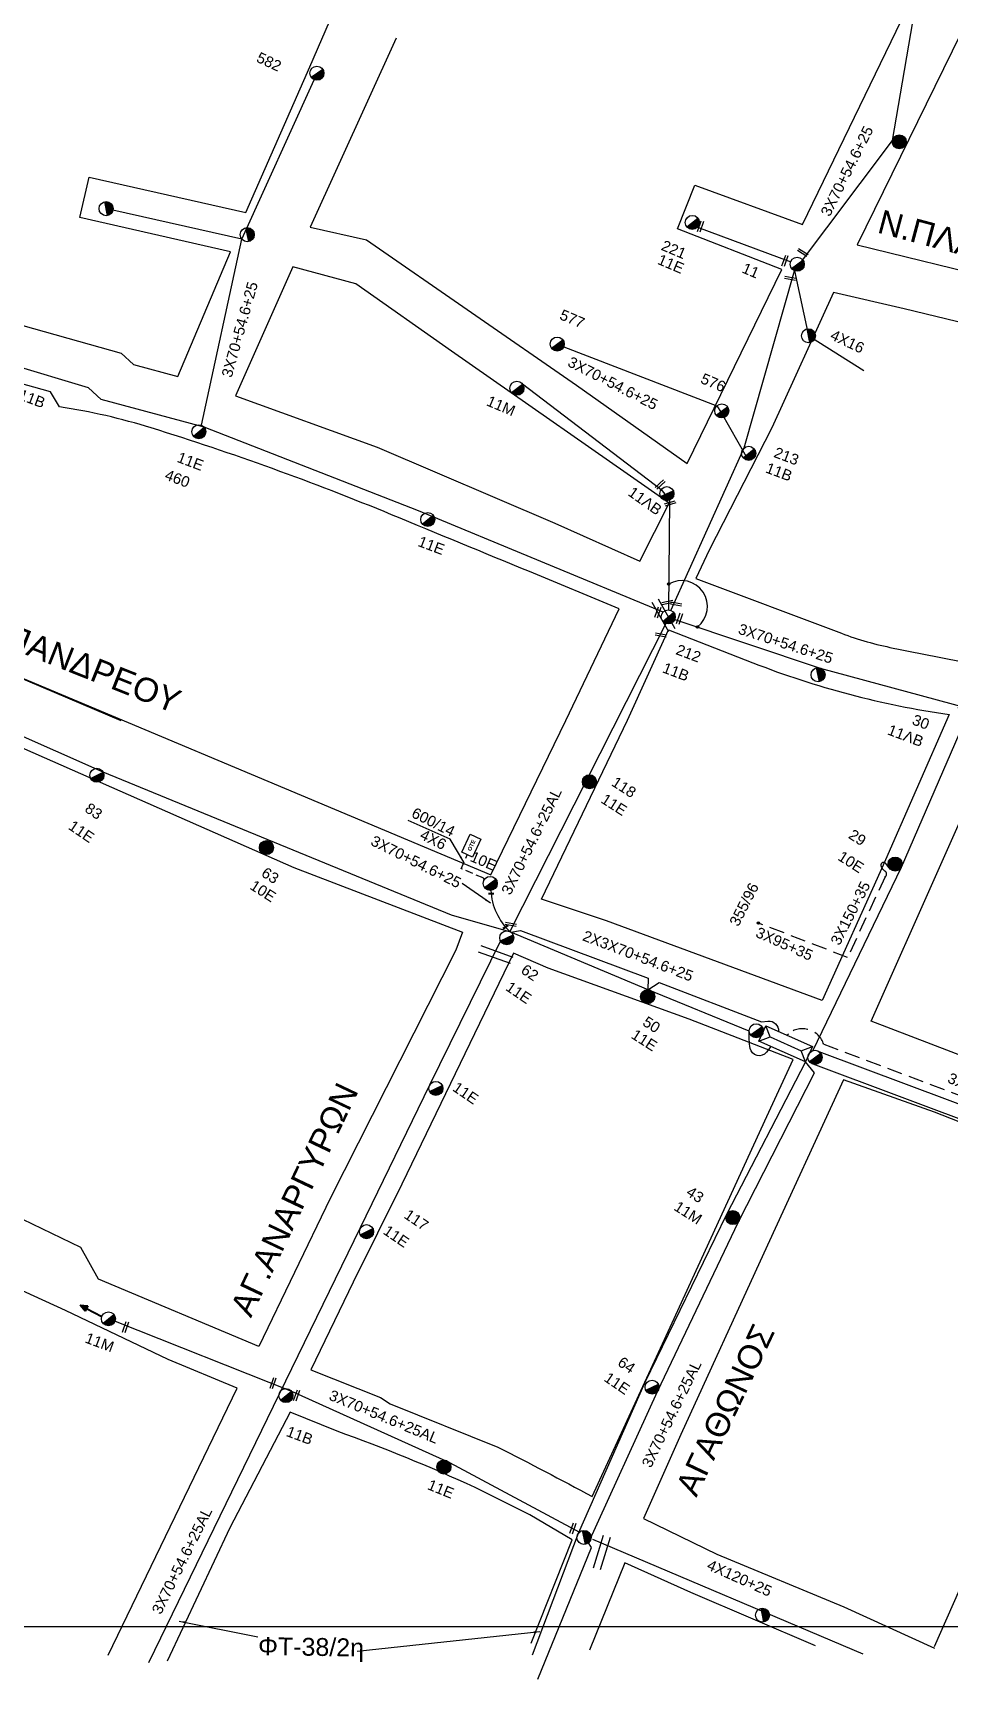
# Model space of a CAD drawing. Header units: millimetres. Extents: x 408 to 3042, y 742 to 1820.
# Drawn here: x 1846.3 to 2000.1, y 778 to 1054.2 of the extents above; entities that cross this region are included whole.
import ezdxf

# ---------------------------------------------------------------- set-up
doc = ezdxf.new("R2010")
doc.units = ezdxf.units.MM
doc.linetypes.add('DASHED', pattern=[19.05, 12.7, -6.35])
for name, color, linetype in [('Pillar OTE', 7, 'Continuous'), ('Άγνωστα', 7, 'Continuous'), ('Γυμνά εναέρια ΧΤ και ΦΟΠ (3Φ)   4x50+16AL', 7, 'Continuous'), ('Εναέρια παροχή ΧΤ 4x16', 7, 'SYN_LINE'), ('Επίτονοι', 7, 'Continuous'), ('Επιγραφές - Σχήματα', 7, 'Continuous'), ('Καλώδια ΧΤ   3x150+70AL', 7, 'DASHED'), ('Μηχανική τομή', 7, 'Continuous'), ('Στύλος Ξύλινος', 7, 'Continuous'), ('Στύλος Ξύλινος @ 1', 7, 'Continuous'), ('Στύλος ΦΜ', 7, 'Continuous'), ('Στύλος ΦΜ @ 1', 7, 'Continuous'), ('Συνδέσεις', 7, 'Continuous'), ('Συνεστραμμένα ΧΤ   3x70+54.6+25 AL', 7, 'SYN_LINE'), ('Τομή', 7, 'Continuous'), ('Υποσταθμός εναέριος 2 στύλων', 7, 'Continuous'), ('Υποσταθμός πόλεως', 7, 'Continuous'), ('Υπόβαθρο ΔΕΗ', 7, 'Continuous'), ('Υπόγεια καλώδια Παροχών ΧΤ   4x6', 7, 'DASHED')]:
    doc.layers.add(name, color=color, linetype=linetype)
doc.styles.add('arial', font='arial.ttf')
doc.styles.get("Standard").update_dxf_attribs({"font": 'arial.ttf'})
doc.linetypes.add('SYN_LINE', pattern='A,0.5,-0.0001,["/\\/\\/\\/",Standard,S=0.1,R=0,X=0,Y=-0.05],-0.25', length=0.7501)
doc.dimstyles.new('ISO-25', dxfattribs={"dimtxt": 2.5, "dimasz": 2.5, "dimexe": 1.25, "dimexo": 0.625, "dimtad": 1, "dimtxsty": 'Standard', "dimcen": 2.5, "dimadec": 0, "dimazin": 0, "dimtfac": 1, "dimtmove": 0, "dimatfit": 3, "dimfxl": 1, "dimarcsym": 0})

# ---------------------------------------------------------------- blocks, each defined once
blk = doc.blocks.new('ΤΟΜΗ')
at = {"layer": 'Τομή', "ltscale": 40}
for p, q in [((-5.68, 0), (5.68, 0)), ((5.68, -2.33), (-5.68, -2.33))]:
    blk.add_line(p, q, dxfattribs=at)
blk = doc.blocks.new('ΜΗΧΑΝΙΚΗ ΤΟΜΗ')
at = {"layer": 'Μηχανική τομή', "ltscale": 40}
for p, q in [((-1.89, 0.78), (1.89, 0.78)), ((1.89, 0), (-1.89, 0))]:
    blk.add_line(p, q, dxfattribs=at)
blk = doc.blocks.new('ΥΠΑΡΧΩΝ ΤΣΙΜΕΝΤΕΝΙΟΣ ΣΤΥΛΟΣ')
at = {"layer": 'Στύλος ΦΜ'}
blk.add_hatch(color=7, dxfattribs=at).paths.add_polyline_path([(-1.29, -2.28, 0.574793), (2.62, 0, 0.268822), (1.3, 2.27)])
at = {"layer": 'Στύλος ΦΜ', "color": 7}
blk.add_line((-1.29, -2.28), (1.3, 2.27), dxfattribs=at)
blk.add_circle((0, 0), 2.62, dxfattribs=at)
at = {"layer": 'Στύλος ΦΜ', "flags": 4}
for tag, p in [('ΤΥΠΟΣ', (-4.91, 3.03)), ('ΑΡΙΘΜΟΣ', (-4.68, 8.05))]:
    blk.add_attdef(tag, p, '', height=4, dxfattribs=at)
blk = doc.blocks.new('ΥΠΑΡΧΩΝ ΞΥΛΙΝΟΣ ΣΤΥΛΟΣ')
at = {"layer": 'Στύλος Ξύλινος'}
h = blk.add_hatch(color=7, dxfattribs=at)
h.paths.add_polyline_path([(-2.62, 0, 0.270008), (-1.29, -2.28), (1.3, 2.27, 0.576266)])
h.paths.add_polyline_path([(-1.29, -2.28, 0.574793), (2.62, 0, 0.268822), (1.3, 2.27)])
at = {"layer": 'Στύλος Ξύλινος', "color": 7}
blk.add_line((-1.29, -2.28), (1.3, 2.27), dxfattribs=at)
blk.add_circle((0, 0), 2.62, dxfattribs=at)
at = {"layer": 'Στύλος Ξύλινος', "flags": 4}
for tag, p in [('ΑΡΙΘΜΟΣ', (-4.91, 8.6)), ('ΤΥΠΟΣ', (-4.85, 3.39))]:
    blk.add_attdef(tag, p, '', height=4, dxfattribs=at)
blk = doc.blocks.new('ΥΠΟΣΤΑΘΜΟΣ ΕΝΑΕΡΙΟΣ ΕΠΙ 2 ΣΤΥΛΩΝ')
at = {"layer": 'Υποσταθμός εναέριος 2 στύλων', "linetype": 'Continuous'}
for points in [[(-11.97, -2.11, 0.574793), (-8.45, -0.07, 0.268822), (-9.64, 1.98)], [(9.68, -2.15, 0.574793), (13.19, -0.1, 0.268822), (12.01, 1.95)]]:
    blk.add_hatch(color=256, dxfattribs=at).paths.add_polyline_path(points)
for p, q in [((-11.97, -2.11), (-9.64, 1.98)), ((9.68, -2.15), (12.01, 1.95))]:
    blk.add_line(p, q, dxfattribs=at)
for centre in [(-10.81, -0.07), (10.84, -0.1)]:
    blk.add_circle(centre, 2.36, dxfattribs=at)
at = {"layer": 'Υποσταθμός πόλεως', "linetype": 'Continuous', "ltscale": 40}
blk.add_lwpolyline([(-8.57, 2.82), (8.57, 2.82), (8.57, -2.82), (-8.57, -2.82)], close=True, dxfattribs=at)
for points in [[(-5.75, 0), (-8.57, 2.82)], [(-8.57, -2.82), (-5.75, 0)], [(-5.75, 0), (5.75, 0)], [(5.75, 0), (8.57, 2.82)], [(8.57, -2.82), (5.75, 0)]]:
    blk.add_lwpolyline(points, dxfattribs=at)
at = {"layer": 'Υποσταθμός εναέριος 2 στύλων', "ltscale": 40, "flags": 1}
for tag, p in [('ΜΕΤΑΣΧΗΜΑΤΙΣΜΟΣ', (14.09, 2.51)), ('ΙΣΧΥΣ', (14.07, -0.28)), ('ΑΡΙΘΜΟΣ', (14.19, -3))]:
    blk.add_attdef(tag, p, '', height=1.8, dxfattribs=at)
blk = doc.blocks.new('ΕΠΙΤΟΝΟΣ')
at = {"layer": 'Επίτονοι', "lineweight": 40, "ltscale": 40}
blk.add_hatch(color=256, dxfattribs=at).paths.add_polyline_path([(-1.13, 6.47), (0, 9.1), (1.13, 6.47)])
for p, q in [((-1.13, 6.47), (0, 9.1)), ((1.13, 6.47), (-1.13, 6.47)), ((-1.13, 6.47), (0, 6.47)), ((0, 9.1), (1.13, 6.47)), ((0, 6.47), (0, 0))]:
    blk.add_line(p, q, dxfattribs=at)
blk = doc.blocks.new('_ΣΥΝΔΕΣΗ')
at = {"layer": 'Συνδέσεις', "linetype": 'SYN_LINE', "ltscale": 40}
blk.add_hatch(color=256, dxfattribs=at).paths.add_polyline_path([(0.5, -0.01, 1), (-0.5, -0.01, 1)])
at = {"layer": 'Συνδέσεις'}
blk.add_circle((0, -0.01), 0.5, dxfattribs=at)
blk = doc.blocks.new('PILLAR ΟΤΕ')
at = {"layer": 'Pillar OTE', "ltscale": 40}
blk.add_lwpolyline([(-3.31, 2.02), (3.39, 2.02), (3.39, -1.99), (-3.31, -1.99)], close=True, dxfattribs=at)
at = {"layer": 'Pillar OTE', "insert": (-1.81, 0.71), "char_height": 1.3575, "width": 109.961, "attachment_point": 1}
blk.add_mtext('{\\fArial|b1|i0|c161|p34;OTE}', dxfattribs=at)

msp = doc.modelspace()

# ---------------------------------------------------------------- linework, layer by layer
at = {"layer": 'Άγνωστα', "color": 85}
msp.add_lwpolyline([(1977.2, 883.43), (1992.08, 914.23), (2003.24, 939.87)], dxfattribs=at)
at = {"layer": 'Άγνωστα', "color": 85, "linetype": 'DASHED', "ltscale": 0.2}
msp.add_lwpolyline([(1989.97, 914.19), (1989.44, 914.85, 0.840722), (1988.65, 914.4, 0.170249), (1989.34, 913.54, -0.554515), (1989.34, 912.62), (1983.04, 899.07)], format="xyb", dxfattribs=at)
msp.add_lwpolyline([(1983.04, 899.07), (1968.07, 904.84)], dxfattribs=at)
at = {"layer": 'Γυμνά εναέρια ΧΤ και ΦΟΠ (3Φ)   4x50+16AL', "color": 2, "ltscale": 40}
msp.add_lwpolyline([(1926.5, 903.33), (1916.59, 906.14), (1858.11, 930.15), (1858.11, 930.15), (1858.11, 930.15), (1819.32, 947.34)], dxfattribs=at)
at = {"layer": 'Επιγραφές - Σχήματα'}
msp.add_lwpolyline([(433.97, 786.81), (2929.97, 786.81), (2929.97, 1802.72), (433.97, 1802.72)], close=True, dxfattribs=at)
at = {"layer": 'Επιγραφές - Σχήματα', "linetype": 'Continuous', "ltscale": 20}
msp.add_arc((1955.17, 957.94), 4.35, 308.0214, 119.9475, dxfattribs=at)
at = {"layer": 'Καλώδια ΧΤ   3x150+70AL', "color": 27, "ltscale": 0.2}
msp.add_lwpolyline([(1972.83, 886.05), (1973.1, 886.27, -0.529252), (1979.03, 884.5), (2010.49, 872.71), (2032.64, 863.76), (2032.7, 862.17)], format="xyb", dxfattribs=at)
at = {"layer": 'Συνεστραμμένα ΧΤ   3x70+54.6+25 AL', "color": 154, "ltscale": 20}
msp.add_line((1887.62, 825.79), (1865.7, 780.76), dxfattribs=at)
at = {"layer": 'Συνεστραμμένα ΧΤ   3x70+54.6+25 AL', "color": 85, "linetype": 'SYN_LINE', "ltscale": 20}
for points in [[(1953.36, 957.3), (1965.68, 984.54), (1974.13, 1014.28), (1990.57, 1036.14), (1994.98, 1061.97)], [(1957.87, 1021.61), (1973.49, 1015.77)], [(1935.4, 1001.52), (1961.11, 991.61), (1961.82, 990.52)], [(1928.48, 995.28), (1951.77, 977.59), (1953.15, 975.78), (1952.96, 957.38)], [(1954.05, 955.78), (1978.46, 947.61), (2002.85, 940.98)]]:
    msp.add_lwpolyline(points, dxfattribs=at)
at = {"layer": 'Συνεστραμμένα ΧΤ   3x70+54.6+25 AL', "color": 1, "linetype": 'SYN_LINE', "ltscale": 20}
for points in [[(1874.58, 988.37), (1881.4, 1019.55), (1893.49, 1046.33)], [(1881.4, 1019.55), (1859.74, 1024.43)], [(1952.08, 957), (1911.02, 974), (1875.07, 988.02), (1857.78, 992.7), (1855.65, 994.64), (1842.59, 998.53)]]:
    msp.add_lwpolyline(points, dxfattribs=at)
at = {"layer": 'Συνεστραμμένα ΧΤ   3x70+54.6+25 AL', "color": 85, "linetype": 'SYN_LINE', "ltscale": 12}
msp.add_lwpolyline([(1974.13, 1014.28), (1976.48, 1003.37), (1976.98, 1003.06)], dxfattribs=at)
at = {"layer": 'Συνεστραμμένα ΧΤ   3x70+54.6+25 AL', "color": 85, "linetype": 'SYN_LINE', "ltscale": 10}
msp.add_lwpolyline([(1976.98, 1003.06), (1985.76, 997.56)], dxfattribs=at)
at = {"layer": 'Συνεστραμμένα ΧΤ   3x70+54.6+25 AL', "color": 85, "linetype": 'SYN_LINE', "ltscale": 8}
msp.add_lwpolyline([(1961.82, 990.52), (1966.04, 983.13)], dxfattribs=at)
at = {"layer": 'Συνεστραμμένα ΧΤ   3x70+54.6+25 AL', "color": 1, "ltscale": 20}
for points in [[(1952.53, 955.1), (1939.21, 928.79)], [(1939.21, 928.79), (1926.37, 903.41)]]:
    msp.add_lwpolyline(points, dxfattribs=at)
at = {"layer": 'Συνεστραμμένα ΧΤ   3x70+54.6+25 AL', "color": 1, "linetype": 'SYN_LINE', "ltscale": 20}
msp.add_lwpolyline([(1926.5, 903.33), (1928.16, 903.57), (1949.58, 895.61), (1949.53, 893.66), (1951.43, 894.87), (1968.57, 888.26), (1969.68, 888.38, -0.46946), (1971.44, 886.67, 1.080255)], format="xyb", dxfattribs=at)
at = {"layer": 'Συνεστραμμένα ΧΤ   3x70+54.6+25 AL', "color": 2, "linetype": 'SYN_LINE', "ltscale": 20}
msp.add_lwpolyline([(1970.15, 884.16), (1969.42, 883.18, -0.654848), (1966.71, 883.82, -0.060368), (1966.54, 886.7), (1949.57, 893.66), (1926.5, 903.33)], format="xyb", dxfattribs=at)
at = {"layer": 'Συνεστραμμένα ΧΤ   3x70+54.6+25 AL', "color": 154, "ltscale": 20}
msp.add_lwpolyline([(1924.78, 901.84), (1912.89, 877.62), (1901.22, 853.72), (1887.62, 825.79)], dxfattribs=at)
at = {"layer": 'Συνεστραμμένα ΧΤ   3x70+54.6+25 AL', "color": 173, "ltscale": 20}
msp.add_lwpolyline([(1931.08, 778.01), (1940.07, 800.06), (1939.57, 800.88), (1951.16, 826.28), (1964.72, 854.71), (1977.51, 879.73), (1975.98, 881.54)], dxfattribs=at)
at = {"layer": 'Συνεστραμμένα ΧΤ   3x70+54.6+25 AL', "color": 154, "linetype": 'SYN_LINE', "ltscale": 20}
for points in [[(1975.98, 881.54), (1962.72, 855.94), (1948.99, 827.79)], [(1860.09, 838.04), (1889.69, 826.33), (1916.21, 814.32), (1938.03, 802.66)], [(1948.99, 827.79), (1937.82, 802.42), (1930.08, 782.05)]]:
    msp.add_lwpolyline(points, dxfattribs=at)
at = {"layer": 'Συνεστραμμένα ΧΤ   3x70+54.6+25 AL', "color": 30, "linetype": 'SYN_LINE', "ltscale": 20}
msp.add_lwpolyline([(2133.65, 824.71), (2076.17, 845.53), (2033.91, 861.16), (2031.86, 860.22), (2006.67, 870.15), (1977.27, 881.18)], dxfattribs=at)
at = {"layer": 'Συνεστραμμένα ΧΤ   3x70+54.6+25 AL', "color": 133, "ltscale": 20}
msp.add_lwpolyline([(1978.23, 883.29), (2007.51, 872.35), (2032.04, 861.94), (2034.85, 862.67), (2053.25, 855.58), (2053.38, 853.93), (2054.95, 855.1), (2075.49, 847.41), (2075.77, 845.54)], dxfattribs=at)
at = {"layer": 'Συνεστραμμένα ΧΤ   3x70+54.6+25 AL', "color": 27, "linetype": 'SYN_LINE', "ltscale": 20}
msp.add_lwpolyline([(1940.24, 801.46), (1985.62, 782.26)], dxfattribs=at)
at = {"layer": 'Συνεστραμμένα ΧΤ   3x70+54.6+25 AL', "color": 1, "linetype": 'SYN_LINE', "ltscale": 8}
msp.add_arc((1933.42, 910.87), 10.27, 183.0354, 226.6047, dxfattribs=at)
at = {"layer": 'Υπόβαθρο ΔΕΗ'}
for points in [[(1957.41, 1028.66), (1975.5, 1022.04), (1992.09, 1056.3), (1923.15, 1071.69), (1948.09, 1145.36), (1948.09, 1145.36), (1948.09, 1145.36), (1948.09, 1145.36), (1916.26, 1152.15), (1904.33, 1125.61), (1886.59, 1086.02), (1877.78, 1067.7), (1870.8, 1070.35), (1889.71, 1111.82), (1904.62, 1144.51), (1908.55, 1153.6), (1862.14, 1163.72), (1855.01, 1165.18), (1823.23, 1170.33)], [(1841.03, 1006.11), (1861.14, 1000.43), (1863.21, 998.55), (1870.61, 996.55), (1879.5, 1017.44), (1854.19, 1023.2), (1855.73, 1029.95), (1882.03, 1024.02), (1892.79, 1048.51), (1896.79, 1057.74)], [(1907.29, 1053.28), (1892.85, 1021.57), (1902.32, 1019.46), (1937.53, 995.07), (1956.1, 981.92), (1971.98, 1014.47), (1954.47, 1021.32), (1957.41, 1028.66)], [(2050.38, 1043.04), (2002.03, 1054.08), (1984.63, 1018.64), (2033.12, 1006.76), (2048.01, 1037.84), (2050.38, 1043.04)], [(1900.49, 1012.06), (1889.92, 1014.93), (1880.3, 993.29), (1904.09, 984.66), (1933.9, 971.92), (1948.18, 965.58), (1953.09, 975.27), (1916.56, 1000.79), (1900.49, 1012.06)], [(1918.39, 903.32), (1917.27, 900.31), (1896.21, 858.62), (1884.2, 833.78), (1857.32, 845.08), (1854.33, 850.41), (1808.89, 872.33), (1791.78, 879.94), (1805.47, 911.28), (1815.6, 934.43), (1820.33, 944.86), (1820.33, 944.86), (1820.33, 944.86), (1890.13, 914.14), (1918.39, 903.32)], [(1916.33, 918.89), (1909.29, 922.05)], [(1997.64, 783.47), (2014.87, 822.48), (2029.2, 856.75), (2030.47, 860.23), (1997.61, 873.11), (1982.33, 878.53), (1968.96, 849.48), (1955.03, 819.02), (1948.79, 804.93), (1961.09, 798.99), (1982.39, 790.14), (1997.64, 783.18)], [(1858.94, 782.05), (1880.61, 826.79), (1869.01, 831.62), (1851.79, 839.86), (1828.73, 850.34), (1826.8, 855.43), (1789.23, 872.94), (1772.65, 835.95), (1762.9, 812.5), (1796.18, 800.41), (1829.58, 789.89), (1840.53, 786.27)], [(1977.68, 783.57), (1956.71, 792.53), (1945.66, 797.49), (1939.75, 782.87)]]:
    msp.add_lwpolyline(points, dxfattribs=at)
for points in [[(2028.09, 999.29), (1992.54, 1007.89), (1980.66, 1010.63), (1970.3, 987.93), (1959.81, 967.41), (1957.56, 962.65), (1982, 953.46, 0.041432), (1990.71, 950.98, 0.000199), (2004.39, 948.3), (2020.92, 984.17), (2028.09, 999.29)], [(1923.19, 912.96), (1935.76, 938.83), (1944.69, 957.58), (1929.63, 963.81, 0.000115), (1906.5, 973.35, 0.022374), (1866.18, 987.91, 0.0384), (1850.77, 991.43), (1849.27, 993.96), (1842.65, 995.81), (1831.74, 970.86), (1824.83, 954.23), (1861.09, 938.83), (1824.83, 954.23), (1923.19, 912.96), (1923.19, 912.96)], [(1931.67, 908.85), (1946.12, 938.86), (1953, 954.03), (1967.14, 948.51, 0.057558), (2000.07, 939.83), (1989.04, 914.56), (1978.77, 891.84), (1942.56, 905.19), (1931.67, 908.85)], [(2066.45, 942.96), (2049.9, 904.23), (2034.73, 870.11), (1986.99, 888.41), (2009.49, 938.92), (2011.99, 939.07, 0.034078), (2038.53, 942.49, -0.089933), (2066.45, 942.96, 0.296096)], [(1940.18, 808.62), (1953.58, 837.76), (1969.47, 872.4), (1973.91, 881.97), (1956.47, 888.71), (1932.79, 897.27), (1926.97, 899.77), (1908.24, 861.02), (1900.08, 844.61), (1892.97, 829.88), (1904.63, 825.25), (1906.26, 824.17), (1924.34, 816.92, -0.007322), (1940.18, 808.62, 0.590515)], [(1929.94, 784.03), (1936.84, 801.38), (1929.71, 805.59), (1920.52, 810.15, 0.021851), (1897.36, 819.59), (1889.51, 822.78), (1879.37, 803.37), (1868.82, 781.02)]]:
    msp.add_lwpolyline(points, format="xyb", dxfattribs=at)
at = {"layer": 'Υπόγεια καλώδια Παροχών ΧΤ   4x6', "color": 1, "linetype": 'DASHED', "ltscale": 0.1}
msp.add_lwpolyline([(1922.09, 912.17, -0.494713), (1921.9, 912.41), (1918.21, 913.96), (1919.19, 916.29)], format="xyb", dxfattribs=at)

# ---------------------------------------------------------------- block references
at = {"layer": 'Pillar OTE', "xscale": 0.4999999999999999, "yscale": 0.4999999999999999, "zscale": 0.4999999999999999, "rotation": 65.31133458847917}
msp.add_blockref('PILLAR ΟΤΕ', (1919.9, 917.81), dxfattribs=at)
at = {"layer": 'Επίτονοι', "xscale": 0.449999999999818, "yscale": 0.449999999999818, "zscale": 0.449999999999818, "rotation": 63.00096513102397}
msp.add_blockref('ΕΠΙΤΟΝΟΣ', (1857.88, 838.86), dxfattribs=at)
at = {"layer": 'Μηχανική τομή'}
for p, xscale, yscale, zscale, rotation in [((1958.55, 1021.62), 0.4999999999999997, 0.4999999999999997, 0.4999999999999997, 70.95392755448539), ((1972.71, 1015.88), 0.4999999999999997, 0.4999999999999997, 0.4999999999999997, 70.95392755448539), ((1975.62, 1017.5), 0.4999999999999999, 0.4999999999999999, 0.4999999999999999, 147.6172721590825), ((1973.44, 1013.21), 0.4999999999999999, 0.4999999999999999, 0.4999999999999999, 169.57116670519), ((1951.44, 978.57), 0.4999999999999999, 0.4999999999999999, 0.4999999999999999, 222.3524473034767), ((1953.19, 975.42), 0.4999999999999999, 0.4999999999999999, 0.4999999999999999, 196.8079120422117), ((1952.79, 958.82), 0.4999999999999998, 0.4999999999999998, 0.4999999999999998, 191.7034589968395), ((1954.32, 958.55), 0.4999999999999999, 0.4999999999999999, 0.4999999999999999, 169.57116670519), ((1951.37, 956.9), 0.4999999999999997, 0.4999999999999997, 0.4999999999999997, 70.95392755448539), ((1955.01, 955.84), 0.4999999999999997, 0.4999999999999997, 0.4999999999999997, 70.95392755448539), ((1951.74, 953.37), 0.4999999999999999, 0.4999999999999999, 0.4999999999999999, 169.57116670519), ((1925.68, 904.12), 0.2499999999999681, 0.2499999999999681, 0.2499999999999681, 36.11407878704492), ((1926.56, 904.82), 0.4999999999999999, 0.4999999999999999, 0.4999999999999999, 169.57116670519), ((1862.04, 836.97), 0.4999999999999997, 0.4999999999999997, 0.4999999999999997, 70.95392755448539), ((1886.78, 827.6), 0.4999999999999996, 0.4999999999999996, 0.4999999999999996, 70.95392755448539), ((1890.75, 825.54), 0.4999999999999996, 0.4999999999999996, 0.4999999999999996, 70.95392755448539), ((1937.1, 803.23), 0.4999999999999997, 0.4999999999999997, 0.4999999999999997, 70.95392755448539)]:
    msp.add_blockref('ΜΗΧΑΝΙΚΗ ΤΟΜΗ', p, dxfattribs=dict(at, xscale=xscale, yscale=yscale, zscale=zscale, rotation=rotation))
at = {"layer": 'Μηχανική τομή', "xscale": 0.25, "yscale": 0.25, "zscale": 0.25}
msp.add_blockref('ΜΗΧΑΝΙΚΗ ΤΟΜΗ', (1923.22, 909.67), dxfattribs=at)
at = {"layer": 'Στύλος Ξύλινος @ 1', "ltscale": 40, "xscale": 0.449999999999818, "yscale": 0.449999999999818, "zscale": 0.449999999999818, "rotation": 348.1169651203148}
msp.add_blockref('ΥΠΑΡΧΩΝ ΞΥΛΙΝΟΣ ΣΤΥΛΟΣ', (1991.72, 1035.9), dxfattribs=at)
at = {"layer": 'Στύλος Ξύλινος @ 1', "ltscale": 40}
ref = msp.add_blockref('ΥΠΑΡΧΩΝ ΞΥΛΙΝΟΣ ΣΤΥΛΟΣ', (1939.72, 928.54), dxfattribs=dict(at, xscale=0.449999999999818, yscale=0.449999999999818, zscale=0.449999999999818, rotation=327.3728216567335))
ref.add_attrib('ΤΥΠΟΣ', '118', (1943.26, 928.01), dxfattribs={"layer": 'Στύλος Ξύλινος', "height": 1.8, "rotation": 327.3728, "flags": 4})
ref.add_attrib('ΑΡΙΘΜΟΣ', '11E', (1941.49, 925.15), dxfattribs={"layer": 'Στύλος Ξύλινος', "height": 1.8, "rotation": 327.3728, "flags": 4})
ref = msp.add_blockref('ΥΠΑΡΧΩΝ ΞΥΛΙΝΟΣ ΣΤΥΛΟΣ', (1991.01, 914.74), dxfattribs=dict(at, xscale=0.449999999999818, yscale=0.449999999999818, zscale=0.449999999999818, rotation=327.3728216567335))
ref.add_attrib('ΤΥΠΟΣ', '29', (1983.03, 919.19), dxfattribs={"layer": 'Στύλος Ξύλινος', "height": 1.8, "rotation": 327.3728, "flags": 4})
ref.add_attrib('ΑΡΙΘΜΟΣ', '10E', (1981.24, 915.54), dxfattribs={"layer": 'Στύλος Ξύλινος', "height": 1.8, "rotation": 327.3728, "flags": 4})
ref = msp.add_blockref('ΥΠΑΡΧΩΝ ΞΥΛΙΝΟΣ ΣΤΥΛΟΣ', (1885.5, 917.5), dxfattribs=dict(at, xscale=0.449999999999818, yscale=0.449999999999818, zscale=0.449999999999818, rotation=327.3728216567335))
ref.add_attrib('ΤΥΠΟΣ', '63', (1884.49, 912.82), dxfattribs={"layer": 'Στύλος Ξύλινος', "height": 1.8, "rotation": 327.3728, "flags": 4})
ref.add_attrib('ΑΡΙΘΜΟΣ', '10E', (1882.57, 910.66), dxfattribs={"layer": 'Στύλος Ξύλινος', "height": 1.8, "rotation": 327.3728, "flags": 4})
ref = msp.add_blockref('ΥΠΑΡΧΩΝ ΞΥΛΙΝΟΣ ΣΤΥΛΟΣ', (1949.49, 892.49), dxfattribs=dict(at, xscale=0.449999999999818, yscale=0.449999999999818, zscale=0.449999999999818, rotation=327.3728216567335))
ref.add_attrib('ΤΥΠΟΣ', '50', (1948.48, 887.8), dxfattribs={"layer": 'Στύλος Ξύλινος', "height": 1.8, "rotation": 327.3728, "flags": 4})
ref.add_attrib('ΑΡΙΘΜΟΣ', '11E', (1946.56, 885.65), dxfattribs={"layer": 'Στύλος Ξύλινος', "height": 1.8, "rotation": 327.3728, "flags": 4})
ref = msp.add_blockref('ΥΠΑΡΧΩΝ ΞΥΛΙΝΟΣ ΣΤΥΛΟΣ', (1963.78, 855.43), dxfattribs=dict(at, xscale=0.449999999999818, yscale=0.449999999999818, zscale=0.449999999999818, rotation=327.3728216567335))
ref.add_attrib('ΤΥΠΟΣ', '43', (1955.8, 859.29), dxfattribs={"layer": 'Στύλος Ξύλινος', "height": 1.8, "rotation": 327.3728, "flags": 4})
ref.add_attrib('ΑΡΙΘΜΟΣ', '11M', (1953.74, 856.81), dxfattribs={"layer": 'Στύλος Ξύλινος', "height": 1.8, "rotation": 327.3728, "flags": 4})
ref = msp.add_blockref('ΥΠΑΡΧΩΝ ΞΥΛΙΝΟΣ ΣΤΥΛΟΣ', (1915.29, 813.59), dxfattribs=dict(at, xscale=0.449999999999818, yscale=0.449999999999818, zscale=0.449999999999818, rotation=337.9038332130209))
ref.add_attrib('ΤΥΠΟΣ', '11E', (1912.37, 809.91), dxfattribs={"layer": 'Στύλος Ξύλινος', "height": 1.8, "rotation": 337.9038, "flags": 4})
at = {"layer": 'Στύλος ΦΜ @ 1', "ltscale": 40}
ref = msp.add_blockref('ΥΠΑΡΧΩΝ ΤΣΙΜΕΝΤΕΝΙΟΣ ΣΤΥΛΟΣ', (1893.98, 1047.41), dxfattribs=dict(at, xscale=0.4499999999998183, yscale=0.4499999999998183, zscale=0.4499999999998183, rotation=335.0005817005595))
ref.add_attrib('ΤΥΠΟΣ', '582', (1883.66, 1049.41), dxfattribs={"layer": 'Στύλος ΦΜ', "height": 1.8, "rotation": 335.0006, "flags": 4})
at = {"layer": 'Στύλος ΦΜ @ 1', "ltscale": 40, "xscale": 0.4499999999998183, "yscale": 0.4499999999998183, "zscale": 0.4499999999998183, "rotation": 41.01183998510068}
for p in [(1858.59, 1024.69), (1882.29, 1020.33), (1976.48, 1003.37), (1978.08, 946.49), (1938.8, 801.77), (1968.76, 788.73)]:
    msp.add_blockref('ΥΠΑΡΧΩΝ ΤΣΙΜΕΝΤΕΝΙΟΣ ΣΤΥΛΟΣ', p, dxfattribs=at)
at = {"layer": 'Στύλος ΦΜ @ 1', "ltscale": 40}
ref = msp.add_blockref('ΥΠΑΡΧΩΝ ΤΣΙΜΕΝΤΕΝΙΟΣ ΣΤΥΛΟΣ', (1956.98, 1022.38), dxfattribs=dict(at, xscale=0.4499999999998183, yscale=0.4499999999998183, zscale=0.4499999999998183, rotation=336.9640743434682))
ref.add_attrib('ΤΥΠΟΣ', '221', (1951.61, 1017.83), dxfattribs={"layer": 'Στύλος ΦΜ', "height": 1.8, "rotation": 336.9641, "flags": 4})
ref.add_attrib('ΑΡΙΘΜΟΣ', '11E', (1950.98, 1015.47), dxfattribs={"layer": 'Στύλος ΦΜ', "height": 1.8, "rotation": 336.9641, "flags": 4})
ref = msp.add_blockref('ΥΠΑΡΧΩΝ ΤΣΙΜΕΝΤΕΝΙΟΣ ΣΤΥΛΟΣ', (1974.59, 1015.36), dxfattribs=dict(at, xscale=0.4499999999998183, yscale=0.4499999999998183, zscale=0.4499999999998183, rotation=336.9640743434682))
ref.add_attrib('ΤΥΠΟΣ', '11', (1965.16, 1014.03), dxfattribs={"layer": 'Στύλος ΦΜ', "height": 1.8, "rotation": 336.9641, "flags": 4})
ref = msp.add_blockref('ΥΠΑΡΧΩΝ ΤΣΙΜΕΝΤΕΝΙΟΣ ΣΤΥΛΟΣ', (1934.31, 1001.98), dxfattribs=dict(at, xscale=0.4499999999998183, yscale=0.4499999999998183, zscale=0.4499999999998183, rotation=336.9640743434682))
ref.add_attrib('ΤΥΠΟΣ', '577', (1934.55, 1006.21), dxfattribs={"layer": 'Στύλος ΦΜ', "height": 1.8, "rotation": 336.9641, "flags": 4})
ref = msp.add_blockref('ΥΠΑΡΧΩΝ ΤΣΙΜΕΝΤΕΝΙΟΣ ΣΤΥΛΟΣ', (1841.68, 997.78), dxfattribs=dict(at, xscale=0.4499999999998183, yscale=0.4499999999998183, zscale=0.4499999999998183, rotation=339.3290190045855))
ref.add_attrib('ΤΥΠΟΣ', '11B', (1843.76, 992.76), dxfattribs={"layer": 'Στύλος ΦΜ', "height": 1.8, "rotation": 339.329, "flags": 4})
ref = msp.add_blockref('ΥΠΑΡΧΩΝ ΤΣΙΜΕΝΤΕΝΙΟΣ ΣΤΥΛΟΣ', (1961.93, 990.76), dxfattribs=dict(at, xscale=0.4499999999998183, yscale=0.4499999999998183, zscale=0.4499999999998183, rotation=336.9640743434682))
ref.add_attrib('ΤΥΠΟΣ', '576', (1958.21, 995.51), dxfattribs={"layer": 'Στύλος ΦΜ', "height": 1.8, "rotation": 336.9641, "flags": 4})
ref = msp.add_blockref('ΥΠΑΡΧΩΝ ΤΣΙΜΕΝΤΕΝΙΟΣ ΣΤΥΛΟΣ', (1927.55, 994.56), dxfattribs=dict(at, xscale=0.4499999999998183, yscale=0.4499999999998183, zscale=0.4499999999998183, rotation=336.9640743434682))
ref.add_attrib('ΤΥΠΟΣ', '11M', (1922.28, 991.74), dxfattribs={"layer": 'Στύλος ΦΜ', "height": 1.8, "rotation": 336.9641, "flags": 4})
ref = msp.add_blockref('ΥΠΑΡΧΩΝ ΤΣΙΜΕΝΤΕΝΙΟΣ ΣΤΥΛΟΣ', (1874.16, 987.27), dxfattribs=dict(at, xscale=0.4499999999998183, yscale=0.4499999999998183, zscale=0.4499999999998183, rotation=339.3290190045855))
ref.add_attrib('ΤΥΠΟΣ', '11E', (1870.35, 982.25), dxfattribs={"layer": 'Στύλος ΦΜ', "height": 1.8, "rotation": 339.329, "flags": 4})
ref.add_attrib('ΑΡΙΘΜΟΣ', '460', (1868.29, 979.32), dxfattribs={"layer": 'Στύλος ΦΜ', "height": 1.8, "rotation": 339.329, "flags": 4})
ref = msp.add_blockref('ΥΠΑΡΧΩΝ ΤΣΙΜΕΝΤΕΝΙΟΣ ΣΤΥΛΟΣ', (1966.44, 983.64), dxfattribs=dict(at, xscale=0.4499999999998183, yscale=0.4499999999998183, zscale=0.4499999999998183, rotation=339.3290190045855))
ref.add_attrib('ΤΥΠΟΣ', '213', (1970.51, 983.07), dxfattribs={"layer": 'Στύλος ΦΜ', "height": 1.8, "rotation": 339.329, "flags": 4})
ref.add_attrib('ΑΡΙΘΜΟΣ', '11B', (1969.13, 980.48), dxfattribs={"layer": 'Στύλος ΦΜ', "height": 1.8, "rotation": 339.329, "flags": 4})
ref = msp.add_blockref('ΥΠΑΡΧΩΝ ΤΣΙΜΕΝΤΕΝΙΟΣ ΣΤΥΛΟΣ', (1952.71, 976.88), dxfattribs=dict(at, xscale=0.4499999999998182, yscale=0.4499999999998182, zscale=0.4499999999998182, rotation=324.6363549318681))
ref.add_attrib('ΤΥΠΟΣ', '11ΛΒ', (1946.02, 976.71), dxfattribs={"layer": 'Στύλος ΦΜ', "height": 1.8, "rotation": 324.6364, "flags": 4})
ref = msp.add_blockref('ΥΠΑΡΧΩΝ ΤΣΙΜΕΝΤΕΝΙΟΣ ΣΤΥΛΟΣ', (1912.57, 972.54), dxfattribs=dict(at, xscale=0.4499999999998183, yscale=0.4499999999998183, zscale=0.4499999999998183, rotation=339.3290190045855))
ref.add_attrib('ΤΥΠΟΣ', '11E', (1910.78, 968.14), dxfattribs={"layer": 'Στύλος ΦΜ', "height": 1.8, "rotation": 339.329, "flags": 4})
ref = msp.add_blockref('ΥΠΑΡΧΩΝ ΤΣΙΜΕΝΤΕΝΙΟΣ ΣΤΥΛΟΣ', (1952.94, 956.2), dxfattribs=dict(at, xscale=0.4499999999998183, yscale=0.4499999999998183, zscale=0.4499999999998183, rotation=339.3290190045855))
ref.add_attrib('ΤΥΠΟΣ', '212', (1954.07, 949.99), dxfattribs={"layer": 'Στύλος ΦΜ', "height": 1.8, "rotation": 339.329, "flags": 4})
ref.add_attrib('ΑΡΙΘΜΟΣ', '11B', (1951.82, 946.94), dxfattribs={"layer": 'Στύλος ΦΜ', "height": 1.8, "rotation": 339.329, "flags": 4})
ref = msp.add_blockref('ΥΠΑΡΧΩΝ ΤΣΙΜΕΝΤΕΝΙΟΣ ΣΤΥΛΟΣ', (2002.85, 940.98), dxfattribs=dict(at, xscale=0.4499999999998183, yscale=0.4499999999998183, zscale=0.4499999999998183, rotation=339.3290190045855))
ref.add_attrib('ΤΥΠΟΣ', '30', (1993.72, 938.23), dxfattribs={"layer": 'Στύλος ΦΜ', "height": 1.8, "rotation": 339.329, "flags": 4})
ref.add_attrib('ΑΡΙΘΜΟΣ', '11ΛΒ', (1989.59, 936.53), dxfattribs={"layer": 'Στύλος ΦΜ', "height": 1.8, "rotation": 339.329, "flags": 4})
ref = msp.add_blockref('ΥΠΑΡΧΩΝ ΤΣΙΜΕΝΤΕΝΙΟΣ ΣΤΥΛΟΣ', (1857.05, 929.63), dxfattribs=dict(at, xscale=0.4499999999998183, yscale=0.4499999999998183, zscale=0.4499999999998183, rotation=325.7727440971915))
ref.add_attrib('ΤΥΠΟΣ', '83', (1854.86, 923.66), dxfattribs={"layer": 'Στύλος ΦΜ', "height": 1.8, "rotation": 325.7727, "flags": 4})
ref.add_attrib('ΑΡΙΘΜΟΣ', '11E', (1852.11, 920.71), dxfattribs={"layer": 'Στύλος ΦΜ', "height": 1.8, "rotation": 325.7727, "flags": 4})
ref = msp.add_blockref('ΥΠΑΡΧΩΝ ΤΣΙΜΕΝΤΕΝΙΟΣ ΣΤΥΛΟΣ', (1923.06, 911.5), dxfattribs=dict(at, xscale=0.4499999999998183, yscale=0.4499999999998183, zscale=0.4499999999998183, rotation=336.9640743434682))
ref.add_attrib('ΤΥΠΟΣ', '10Ε', (1919.54, 915.3), dxfattribs={"layer": 'Στύλος ΦΜ', "height": 1.8, "rotation": 336.9641, "flags": 4})
ref = msp.add_blockref('ΥΠΑΡΧΩΝ ΤΣΙΜΕΝΤΕΝΙΟΣ ΣΤΥΛΟΣ', (1925.83, 902.36), dxfattribs=dict(at, xscale=0.4499999999998183, yscale=0.4499999999998183, zscale=0.4499999999998183, rotation=325.7727440971915))
ref.add_attrib('ΤΥΠΟΣ', '62', (1928.06, 896.58), dxfattribs={"layer": 'Στύλος ΦΜ', "height": 1.8, "rotation": 325.7727, "flags": 4})
ref.add_attrib('ΑΡΙΘΜΟΣ', '11E', (1925.49, 893.69), dxfattribs={"layer": 'Στύλος ΦΜ', "height": 1.8, "rotation": 325.7727, "flags": 4})
ref = msp.add_blockref('ΥΠΑΡΧΩΝ ΤΣΙΜΕΝΤΕΝΙΟΣ ΣΤΥΛΟΣ', (1913.95, 877.1), dxfattribs=dict(at, xscale=0.4499999999998183, yscale=0.4499999999998183, zscale=0.4499999999998183, rotation=325.7727440971915))
ref.add_attrib('ΑΡΙΘΜΟΣ', '11E', (1916.58, 876.84), dxfattribs={"layer": 'Στύλος ΦΜ', "height": 1.8, "rotation": 325.7727, "flags": 4})
ref = msp.add_blockref('ΥΠΑΡΧΩΝ ΤΣΙΜΕΝΤΕΝΙΟΣ ΣΤΥΛΟΣ', (1902.31, 853.07), dxfattribs=dict(at, xscale=0.4499999999998183, yscale=0.4499999999998183, zscale=0.4499999999998183, rotation=325.7727440971915))
ref.add_attrib('ΤΥΠΟΣ', '117', (1908.44, 855.48), dxfattribs={"layer": 'Στύλος ΦΜ', "height": 1.8, "rotation": 325.7727, "flags": 4})
ref.add_attrib('ΑΡΙΘΜΟΣ', '11E', (1904.94, 852.81), dxfattribs={"layer": 'Στύλος ΦΜ', "height": 1.8, "rotation": 325.7727, "flags": 4})
ref = msp.add_blockref('ΥΠΑΡΧΩΝ ΤΣΙΜΕΝΤΕΝΙΟΣ ΣΤΥΛΟΣ', (1858.99, 838.45), dxfattribs=dict(at, xscale=0.4499999999998183, yscale=0.4499999999998183, zscale=0.4499999999998183, rotation=339.4741330406089))
ref.add_attrib('ΤΥΠΟΣ', '11M', (1854.9, 834.52), dxfattribs={"layer": 'Στύλος ΦΜ', "height": 1.8, "rotation": 339.4741, "flags": 4})
ref = msp.add_blockref('ΥΠΑΡΧΩΝ ΤΣΙΜΕΝΤΕΝΙΟΣ ΣΤΥΛΟΣ', (1950.22, 826.98), dxfattribs=dict(at, xscale=0.4499999999998183, yscale=0.4499999999998183, zscale=0.4499999999998183, rotation=325.7727440971915))
ref.add_attrib('ΤΥΠΟΣ', '64', (1944.29, 830.74), dxfattribs={"layer": 'Στύλος ΦΜ', "height": 1.8, "rotation": 325.7727, "flags": 4})
ref.add_attrib('ΑΡΙΘΜΟΣ', '11E', (1942, 828.14), dxfattribs={"layer": 'Στύλος ΦΜ', "height": 1.8, "rotation": 325.7727, "flags": 4})
ref = msp.add_blockref('ΥΠΑΡΧΩΝ ΤΣΙΜΕΝΤΕΝΙΟΣ ΣΤΥΛΟΣ', (1888.78, 825.57), dxfattribs=dict(at, xscale=0.4499999999998183, yscale=0.4499999999998183, zscale=0.4499999999998183, rotation=339.4741330406089))
ref.add_attrib('ΤΥΠΟΣ', '11B', (1888.68, 818.83), dxfattribs={"layer": 'Στύλος ΦΜ', "height": 1.8, "rotation": 339.4741, "flags": 4})
at = {"layer": 'Συνδέσεις', "xscale": 0.4, "yscale": 0.4, "zscale": 0.25}
for p in [(1953, 961.71), (1957.85, 954.51), (1957.85, 954.51), (1968.07, 904.85), (1968.07, 904.85)]:
    msp.add_blockref('_ΣΥΝΔΕΣΗ', p, dxfattribs=at)
at = {"layer": 'Τομή'}
for p, xscale, yscale, zscale, rotation in [((1952.64, 956.74), 0.499999999999999, 0.499999999999999, 0.499999999999999, 299.5307313262456), ((1924.17, 900.11), 0.4999999999999991, 0.4999999999999991, 0.4999999999999991, 340.1425837409241), ((1941.25, 799.41), 0.499999999999999, 0.499999999999999, 0.499999999999999, 73.06175576318297)]:
    msp.add_blockref('ΤΟΜΗ', p, dxfattribs=dict(at, xscale=xscale, yscale=yscale, zscale=zscale, rotation=rotation))
at = {"layer": 'Υποσταθμός εναέριος 2 στύλων', "xscale": 0.5, "yscale": 0.5, "zscale": 0.5, "rotation": 335.7798447594761}
msp.add_blockref('ΥΠΟΣΤΑΘΜΟΣ ΕΝΑΕΡΙΟΣ ΕΠΙ 2 ΣΤΥΛΩΝ', (1972.65, 884.58), dxfattribs=at)

# ---------------------------------------------------------------- texts
at = {"ltscale": 40, "width": 94.4586, "attachment_point": 1, "style": 'arial'}
for s, insert, char_height, rotation in [('Ν.ΠΛΑΣΤΗΡΑ', (1988.88, 1024.59), 4, 345.03), ('Γ.ΠAΠANΔPEOY', (1831.17, 959.69), 4, 338.3468), ('AΓ.ANAPΓΥPΩN', (1879.29, 840.22), 4, 64.6124), ('ΑΓΑΘΩΝΟΣ', (1954.04, 810.1), 4, 64.6124), ('ΦT-38/2η', (1884.12, 785.05), 3, 359.1724)]:
    msp.add_mtext(s, dxfattribs=dict(at, insert=insert, char_height=char_height, rotation=rotation))
at = {"layer": 'Άγνωστα', "ltscale": 40, "char_height": 1.8, "width": 34.5395, "attachment_point": 1, "style": 'arial'}
for s, insert, rotation in [('3X70+54.6+25', (1978.43, 1024.03), 63.3593), ('3X70+54.6+25', (1877.93, 996.72), 74.3768), ('3X70+54.6+25', (1936.71, 999.97), 332.9162), ('3X70+54.6+25', (1965.09, 955.14), 342.0232), ('600/14', (1910.49, 924.32), 333.4229), ('4Χ6', (1911.91, 920.67), 333.4229), ('3X70+54.6+25', (1903.65, 919.63), 333.4229), ('355/96', (1963.11, 904.96), 62.9531), ('3X150+35', (1980.08, 901.78), 62.9531), ('2X3X70+54.6+25', (1939.05, 903.67), 339.1169), ('3X95+35', (1968.18, 904.25), 335.9544), ('3X70+54.6+25AL', (1896.53, 826.6), 337.5409), ('4X120+25', (1960.01, 798.14), 335.9544)]:
    msp.add_mtext(s, dxfattribs=dict(at, insert=insert, rotation=rotation))
at = {"layer": 'Εναέρια παροχή ΧΤ 4x16', "ltscale": 20, "insert": (1980.74, 1004.48), "char_height": 1.8, "width": 34.5395, "attachment_point": 1, "rotation": 334.9082, "style": 'arial'}
msp.add_mtext('4X16', dxfattribs=at)
at = {"layer": 'Καλώδια ΧΤ   3x150+70AL', "ltscale": 0.2, "insert": (2000.39, 879.82), "char_height": 1.8, "width": 34.5395, "attachment_point": 1, "rotation": 335.9544, "style": 'arial'}
msp.add_mtext('3X150+70AL', dxfattribs=at)
at = {"layer": 'Συνεστραμμένα ΧΤ   3x70+54.6+25 AL', "ltscale": 20, "char_height": 1.8, "width": 34.5395, "attachment_point": 1, "style": 'arial'}
for insert, rotation in [((1924.84, 910.2), 63.6318), ((1948.41, 814.1), 64.0786), ((1866.17, 789.52), 63.6318)]:
    msp.add_mtext('3X70+54.6+25AL', dxfattribs=dict(at, insert=insert, rotation=rotation))

# ---------------------------------------------------------------- leaders
at = {"layer": 'Επιγραφές - Σχήματα', "ltscale": 40}
for points in [[(1918.61, 915.08), (1916.33, 918.89)], [(1923.1, 908.18), (1918.34, 911.5)], [(1870.87, 787.7), (1884.04, 785.12)], [(1931.39, 785.96), (1900.71, 782.65)]]:
    msp.add_leader(points, dimstyle='ISO-25', override={"dimasz": 1, "dimtad": 0}, dxfattribs=at)

doc.saveas('drawing.dxf')
